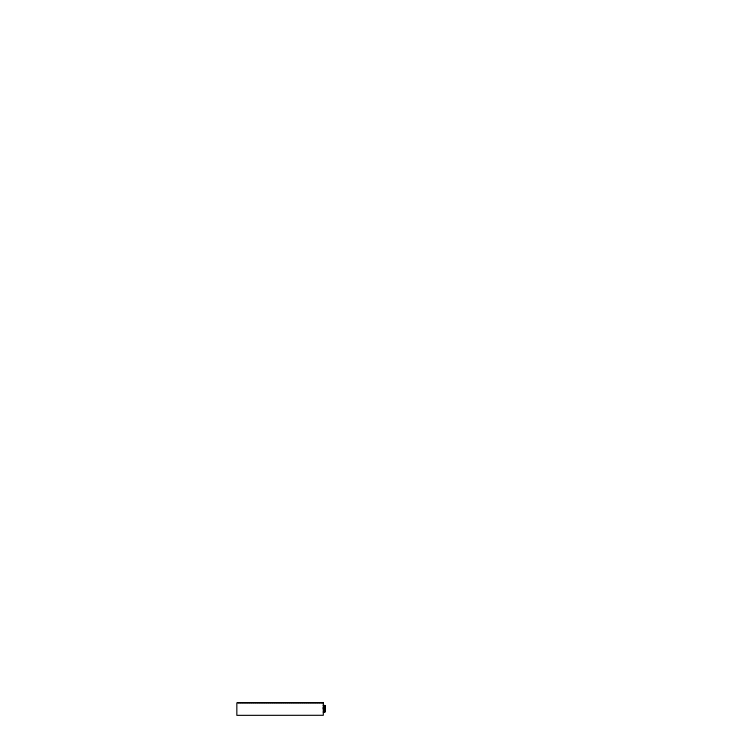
<?xml version="1.0" encoding="UTF-8"?>
<svg xmlns="http://www.w3.org/2000/svg" width="753" height="753" viewBox="0 0 753 753"><rect width="100%" height="100%" fill="white"/><g stroke="black" fill="none" stroke-linecap="round" stroke-linejoin="round"><path stroke-width="1.13" d="M324.421 711.011L324.609 707.867M324.609 710.926L324.195 710.305M323.31 705.486L324.92 705.486L324.92 711.971L323.366 712.018M323.31 705.646L325.023 705.665L325.023 708.95M323.31 707.679L325.023 707.66M323.31 707.764L325.023 707.782M324.091 708.149L323.366 708.093L323.479 709.637L324.195 709.74M323.366 708.215L323.988 708.244M323.376 708.404L324.091 708.375M323.828 708.658L323.517 709.307L323.724 708.667M323.988 709.11L323.781 708.498M323.479 709.637L324.101 709.58L323.988 708.159M324.816 709.787L323.884 709.787L323.884 711.34L324.816 711.34M324.816 710.587L324.92 711.237L323.988 711.237L323.988 709.891M323.366 711.914L324.92 711.811M323.376 712.122L324.797 712.122L324.816 705.382M324.091 707.867L324.195 711.237M323.988 707.971L323.988 709.637M322.218 702.747L320.825 702.747M320.1 702.747L318.698 702.747M317.973 702.747L316.571 702.747M315.846 702.747L314.443 702.747M313.719 702.747L312.316 702.747M311.591 702.747L310.198 702.747M309.474 702.747L308.071 702.747M307.346 702.747L305.944 702.747M305.219 702.747L303.817 702.747M303.092 702.747L301.689 702.747M300.965 702.747L299.572 702.747M298.837 702.747L297.444 702.747M296.72 702.747L295.317 702.747M294.592 702.747L293.19 702.747M292.465 702.747L291.063 702.747M290.338 702.747L288.945 702.747M288.211 702.747L286.818 702.747M286.093 702.747L284.69 702.747M283.966 702.747L282.563 702.747M281.838 702.747L280.436 702.747M279.711 702.747L278.309 702.747M277.584 702.747L276.191 702.747M275.466 702.747L274.064 702.747M273.339 702.747L271.937 702.747M271.212 702.747L269.809 702.747M269.085 702.747L267.682 702.747M266.957 702.747L265.564 702.747M264.84 702.747L263.437 702.747M262.712 702.747L261.31 702.747M260.585 702.747L259.183 702.747M258.458 702.747L257.055 702.747M256.331 702.747L254.938 702.747M254.203 702.747L252.81 702.747M252.086 702.747L250.683 702.747M249.958 702.747L248.556 702.747M247.831 702.747L246.429 702.747M245.704 702.747L244.311 702.747M243.577 702.747L242.184 702.747M241.459 702.747L240.056 702.747M239.332 702.747L237.929 702.747M323.31 702.85L236.837 702.85L236.837 715.35L323.31 715.294L323.31 702.85"/></g></svg>
